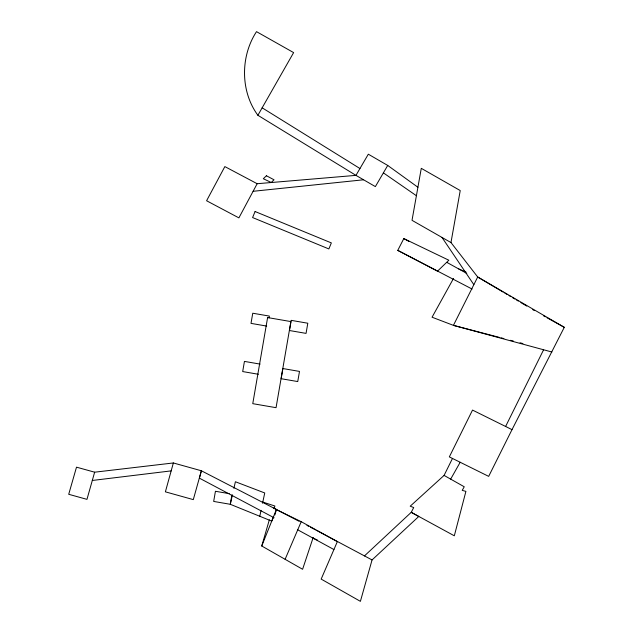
<?xml version="1.0" encoding="UTF-8"?>
<svg xmlns="http://www.w3.org/2000/svg" width="633" height="633" viewBox="0 0 633 633"><rect width="100%" height="100%" fill="white"/><g stroke="black" fill="none" stroke-linecap="round" stroke-linejoin="round"><path stroke-width="0.95" d="M231.876 495.061L230.285 504.295L271.731 521.117L273.646 516.837M269.041 317.932L269.357 316.081L252.757 313.224L251 323.376L266.683 326.082M450.973 242.558L460.231 190.557L421.285 168.331L412.02 220.324L450.973 242.558L477.701 276.993L503.085 292.042M259.775 516.314L261.041 510.356M262.553 503.235L264.736 492.965L235.397 481.745L233.901 488.32M232.414 494.895L230.285 504.295L213.677 501.431L215.434 491.271L229.265 493.661M173.355 462.96L165.387 491.833L193.302 499.619L201.381 470.77L173.355 462.96L94.641 472.194L76.506 467.162L68.712 494.294L86.966 499.358L94.641 472.194M274.872 515.001L276.423 509.47L201.381 470.77L199.387 478.144L274.097 517.762M364.45 555.932L411.236 512.326L418.777 516.465L372.054 559.944L360.399 601.35L321.168 579.092L337.334 541.65L301.213 521.687L276.344 509.612L261.745 545.994L302.598 569.273L313.2 537.433M261.745 545.994L269.349 519.804M274.002 508.687L274.88 506.012L262.418 501.945M285.103 559.303L301.213 521.687M444.081 475.407L464.25 486.777L462.209 490.369L465.912 491.374L454.312 535.803L411.236 512.326L413.713 507.547L410.208 506.194L444.081 475.407L452.476 458.45M505.609 426.468L543.597 349.764M512.01 429.641L488.676 476.372L449.335 456.891L472.519 410.081L512.01 429.641L564.288 327.316L477.701 276.993L453.418 325.362L432.062 317.22L453.513 278.441M397.761 250.383L403.814 238.578L448.852 260.226L437.53 271.153L397.761 250.383L472.099 289.052M257.156 183.72L238.894 217.879L206.587 200.748L224.85 166.59L257.156 183.72L355.96 175.365L375.361 186.608L387.72 165.442L368.319 154.199L355.96 175.365L257.892 115.285C240.279 91.35 240.342 56.313 256.507 31.65L293.625 52.602L257.892 115.285M450.672 479.118L460.183 462.264M92.299 480.471L171.163 470.881M253.105 191.301L363.579 179.78M260.123 364.11L244.441 361.403L242.692 371.563L258.375 374.269M499.105 337.318L453.418 325.362L551.897 352.011M501.004 337.816L503.86 338.56M510.522 340.309L513.379 341.052M520.041 342.801L522.898 343.545M458.751 268.962L465.967 272.016M312.979 538.097L317.347 539.989M273.757 508.093L299.093 521.291M306.958 525.39L308.706 526.3M310.455 527.21L315.693 529.94M372.054 559.944L316.563 530.407M297.732 529.813L333.923 549.547M403.814 238.578L408.997 241.442M446.953 262.434L466.798 273.409M543.581 315.867L545.306 316.824M547.031 317.774L564.288 327.316M504.778 293.047L507.318 294.551M509.003 295.548L510.696 296.553M512.39 297.557L514.93 299.061M516.623 300.066L518.316 301.071M520.856 302.574L526.775 306.087M532.701 309.6L534.394 310.597M262.157 107.816L359.948 168.528M383.384 172.864L416.403 195.724M387.72 165.442L417.907 187.257M442.016 237.446L473.84 284.676M267.609 317.56L252.765 403.664L276.051 407.676L290.895 321.58L267.609 317.56M282.888 368.548L281.139 378.708L297.739 381.564L299.496 371.413L282.888 368.548M291.204 320.361L289.447 330.521L306.055 333.385L307.804 323.226L291.204 320.361M255.091 211.525L252.591 217.554L328.859 248.935L331.352 242.914L255.091 211.525M266.43 175.768L263.312 178.728L271.209 182.47L274.034 179.788L266.43 175.768"/></g></svg>
